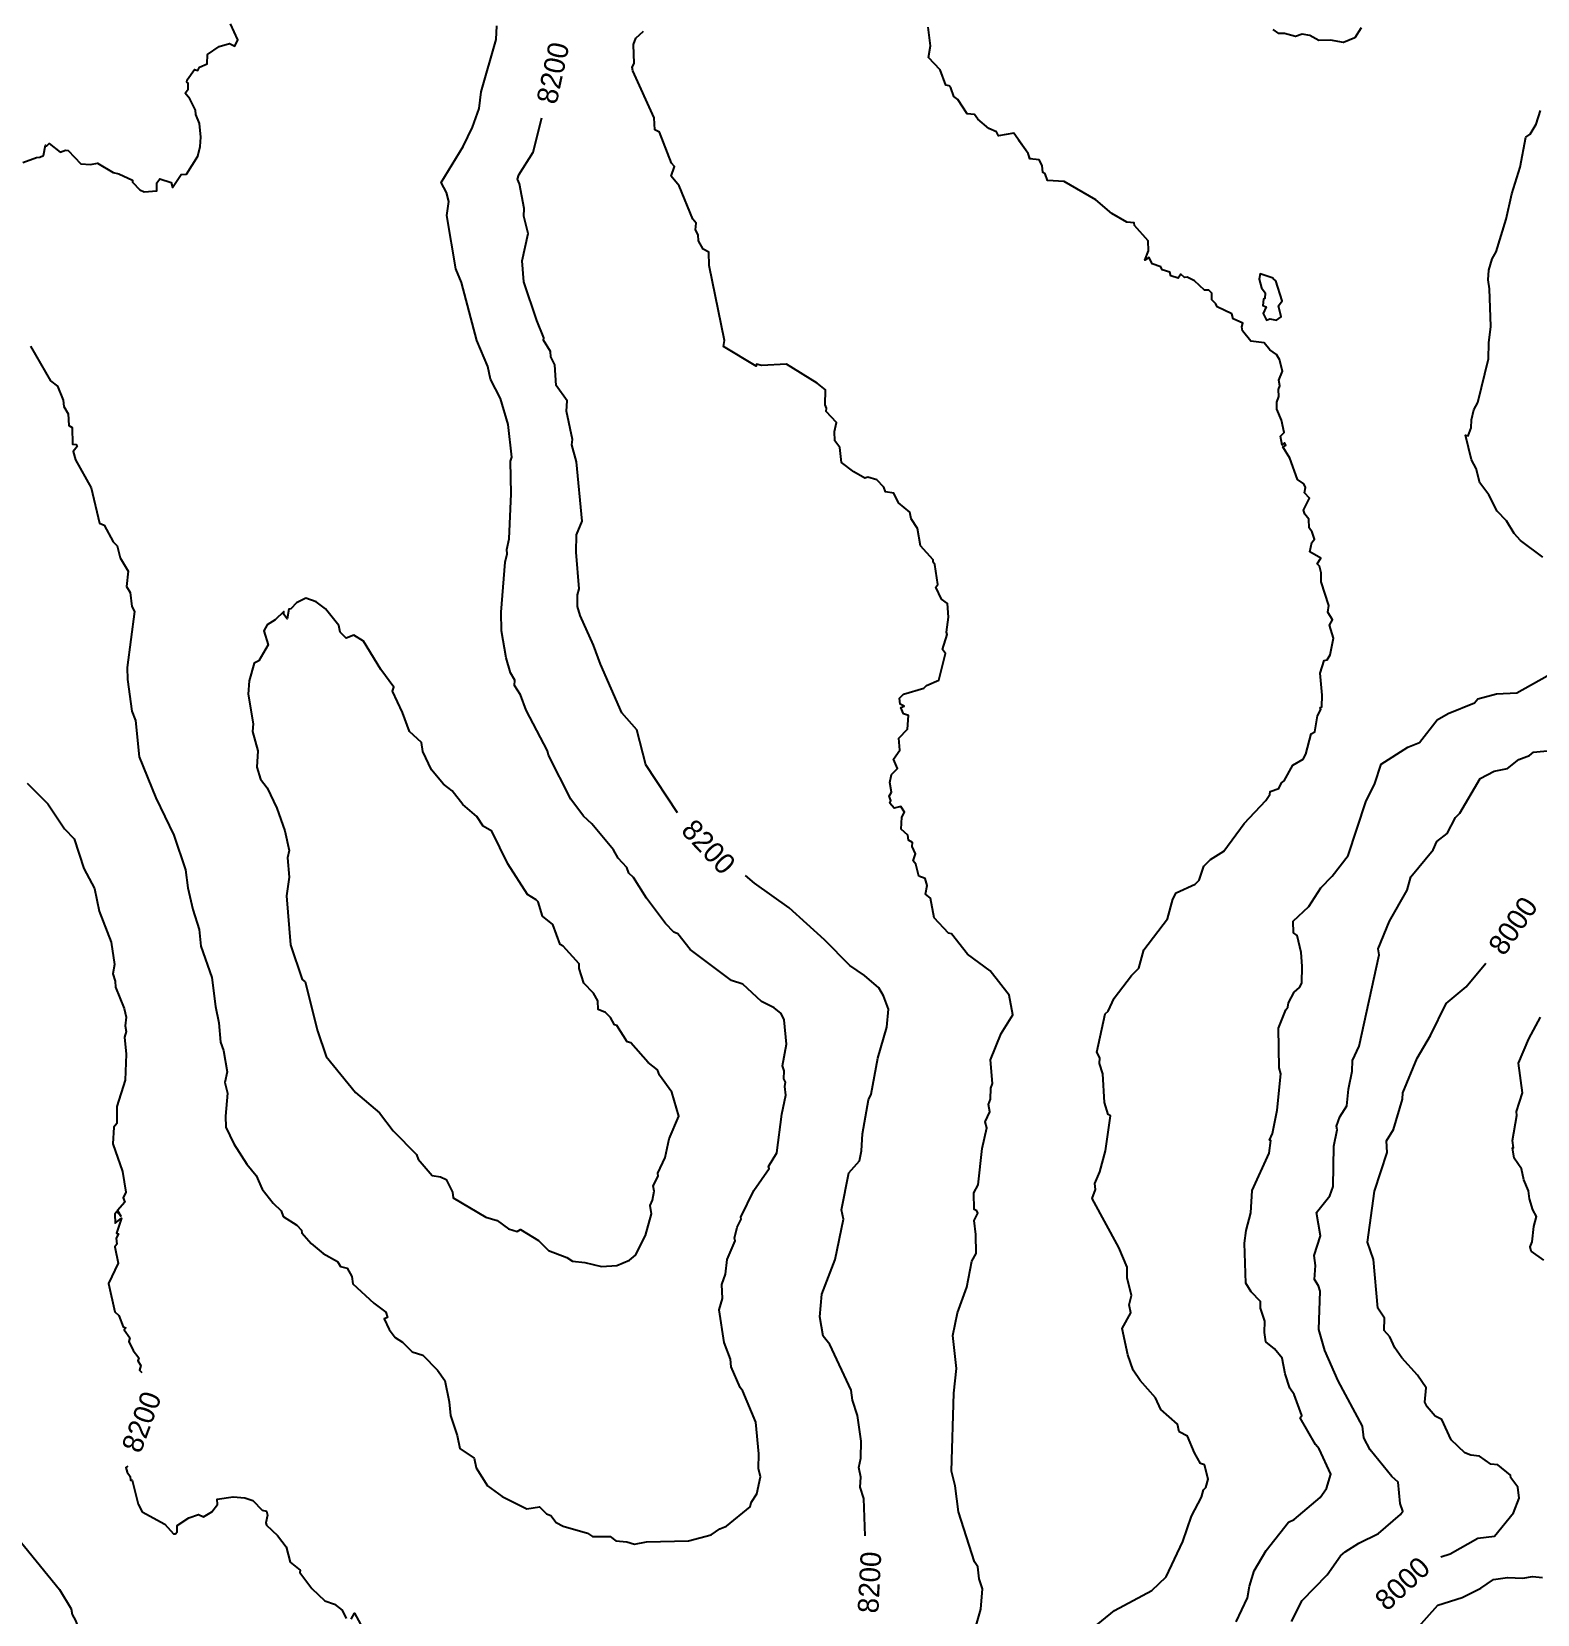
# Model space of a CAD drawing. Extents: x 9339 to 13216, y 3769 to 6935.
# Drawn here: x 11665 to 12219, y 4534 to 5117 of the extents above; entities that cross this region are included whole.
import ezdxf
from ezdxf.enums import TextEntityAlignment as Align

# ---------------------------------------------------------------- set-up
doc = ezdxf.new("R2010")
doc.units = 0
doc.header["$MEASUREMENT"] = 0
for name, color, linetype in [('DTM_SURFACE_CON', 9, 'Continuous'), ('DTM_SURFACE_ICON', 251, 'Continuous'), ('DTM_TEXT_ICON', 251, 'Continuous')]:
    doc.layers.add(name, color=color, linetype=linetype)
doc.styles.add('TMODELF', font='tmodelf')

msp = doc.modelspace()

# ---------------------------------------------------------------- linework, layer by layer
at = {"layer": 'DTM_SURFACE_CON', "linetype": 'Continuous', "flags": 128}
for points, elevation in [([(11661.52, 5068.45), (11666.6, 5070.39), (11667.83, 5070.42), (11669.1, 5071.11), (11669.89, 5074.85), (11670.22, 5074.5), (11671.23, 5075.56), (11675.29, 5072.29), (11677.23, 5073.02), (11678.14, 5072.88), (11682.84, 5067.97), (11686.38, 5067.79), (11689.01, 5068.24), (11694.78, 5064.77), (11696.82, 5064.33), (11701.84, 5062.06), (11701.84, 5061.32), (11704.59, 5058.43), (11706.2, 5057.7), (11710.89, 5058.14), (11710.86, 5061.04), (11712.01, 5062.53), (11716.1, 5061.1), (11716.66, 5059.28), (11719.81, 5064.04), (11721.83, 5064.22), (11725.99, 5070.79), (11726.84, 5074.36), (11727.01, 5077.83), (11726.5, 5082.82), (11725.17, 5086.22), (11725.06, 5087.72), (11723.04, 5091.94), (11721.22, 5094.02), (11722.33, 5095.54), (11722.41, 5097.71), (11721.93, 5098.12), (11721.98, 5098.91), (11724.71, 5102.73), (11725.92, 5102.34), (11726.61, 5103.63), (11729.34, 5104.83), (11729.52, 5108.26), (11733.78, 5111.22), (11737.61, 5112.27), (11739.52, 5111.33), (11740.73, 5113.72), (11737.99, 5119.61)], 2523.74), ([(11664.37, 5000.87), (11671.64, 4988.13), (11674.3, 4986.22), (11676.3, 4980.99), (11676.65, 4978.71), (11678.21, 4976.02), (11678.5, 4971.68), (11679.71, 4970.97), (11679.85, 4964.86), (11681.12, 4964.76), (11681.46, 4964.01), (11680.06, 4962.18), (11680.88, 4959.07), (11686.64, 4948.79), (11689.72, 4935.78), (11691.44, 4935), (11694.74, 4928.91), (11696.22, 4927.41), (11697.35, 4922.95), (11700.25, 4918.06), (11699.67, 4912.38), (11701.01, 4910.2), (11701.68, 4905.12), (11702.67, 4903.29), (11699.97, 4882.67), (11699.99, 4878.24), (11701.64, 4866.5), (11702.97, 4863.14), (11704.36, 4849.72), (11710.44, 4834.62), (11717.06, 4820.94), (11721.45, 4808.13), (11722.26, 4801.47), (11724.07, 4793.51), (11726.49, 4786.21), (11727.06, 4780.07), (11731.09, 4768.47), (11732.39, 4757.8), (11733.67, 4751.78), (11734.34, 4744.72), (11735.4, 4741.63), (11736.71, 4733.79), (11735.93, 4729.81), (11736.85, 4725.95), (11736.07, 4717.45), (11736.26, 4713.45), (11739.2, 4707.33), (11743.98, 4699.84), (11747.48, 4695.66), (11749.6, 4690.55), (11753.66, 4685.41), (11756.64, 4682.57), (11757.34, 4680.51), (11762.34, 4677.38), (11764.17, 4675.47), (11764.29, 4674.54), (11767.63, 4670.53), (11772.06, 4666.93), (11777.36, 4664.01), (11778.44, 4662.17), (11780.95, 4661.45), (11782.65, 4658.42), (11783.07, 4655.76), (11790.72, 4648.67), (11795.17, 4645.29), (11795.76, 4643.38), (11794.55, 4642.91), (11796.36, 4638.98), (11798.61, 4635.97), (11801.29, 4634.22), (11804.82, 4630.66), (11808.74, 4629.54), (11814.15, 4623.95), (11816.88, 4620.11), (11818.51, 4612.29), (11819, 4607.28), (11821.42, 4599.91), (11822.41, 4595.13), (11827.7, 4591.6), (11828.44, 4588), (11832.55, 4581.36), (11838.01, 4577.47), (11847.05, 4572.97), (11851.77, 4573.7), (11854.31, 4571.09), (11855.88, 4570.51), (11857.83, 4567.91), (11860.51, 4566.53), (11869.45, 4563.98), (11871.22, 4562.79), (11877.79, 4562.68), (11879.88, 4561.14), (11883.92, 4560.75), (11886.76, 4559.89), (11891.17, 4560.81), (11906.61, 4561.2), (11914.91, 4563.34), (11918.12, 4565.55), (11920.53, 4566.53), (11929.26, 4573.71), (11929.66, 4575.23), (11931.74, 4578.4), (11933.12, 4584.67), (11932.4, 4587.76), (11932.53, 4593.2), (11931.37, 4604.81), (11926.63, 4616.28), (11925.6, 4617.53), (11922.28, 4625.24), (11922.11, 4628.02), (11919.71, 4634.15), (11917.92, 4646.23), (11919.06, 4650.4), (11918.91, 4655.47), (11920.26, 4659.24), (11920.86, 4664.71), (11923.78, 4671.56), (11923.51, 4672.53), (11924.5, 4676.65), (11925.95, 4679.5), (11925.86, 4680.27), (11930.65, 4690.1), (11936.29, 4698.15), (11936.02, 4698.99), (11939.12, 4703.94), (11940.99, 4718.18), (11942.46, 4725.19), (11942.08, 4728.36), (11942.37, 4730.02), (11941.72, 4731.23), (11941.82, 4734.17), (11941.2, 4736), (11942.68, 4744), (11941.83, 4752.98), (11940.68, 4755.23), (11938.12, 4757.33), (11933.47, 4759.61), (11926.56, 4766), (11922.41, 4767.39), (11907.26, 4778.8), (11902.71, 4784.58), (11901.2, 4785.24), (11898.14, 4788.4), (11891.09, 4797.74), (11886.4, 4805.35), (11884.57, 4806.87), (11883.93, 4808.94), (11880.65, 4812.43), (11878.97, 4815.51), (11870.95, 4825.06), (11867.95, 4827.92), (11863.22, 4834.09), (11855, 4850.39), (11854.69, 4851.95), (11846.84, 4866.89), (11844.73, 4872.58), (11842.57, 4875.93), (11842.61, 4878), (11841.04, 4880.61), (11839.43, 4886.22), (11837.79, 4896.16), (11837.6, 4902.96), (11839.1, 4921.44), (11839.88, 4924.45), (11839.75, 4926.07), (11840.53, 4930.02), (11841.27, 4946.49), (11841.12, 4958.59), (11841.55, 4960.1), (11840.15, 4972.05), (11837.42, 4981.68), (11833.67, 4988.71), (11832.75, 4993.36), (11828.67, 5002.93), (11822.97, 5024.3), (11820.95, 5029.4), (11817.68, 5049.01), (11818.31, 5054.1), (11817.54, 5057.5), (11815.51, 5061.14), (11823.64, 5074.37), (11827.06, 5081.49), (11829.55, 5088.37), (11830.28, 5094.55), (11835.8, 5113.77), (11836.03, 5118.77)], 2511.55), ([(12012.3, 4529.1), (12014.21, 4536.01), (12014.82, 4543.44), (12013.6, 4547.1), (12013.14, 4551.61), (12011.9, 4553.43), (12006, 4571.78), (12004.76, 4581.39), (12003.42, 4586.79), (12004.31, 4615.44), (12005.26, 4624.54), (12003.97, 4636.71), (12005.6, 4645.07), (12009.11, 4654.54), (12010.89, 4664.04), (12012.46, 4666.94), (12012.42, 4673.86), (12011.8, 4679.05), (12013.12, 4681.77), (12012.75, 4682.56), (12011.76, 4683.07), (12011.69, 4689.26), (12013.21, 4692.13), (12014.72, 4705.59), (12016.43, 4713.19), (12015.86, 4715.34), (12017.59, 4719.06), (12017.02, 4721.8), (12017.78, 4723.75), (12017.96, 4727.77), (12018.5, 4729.45), (12017.82, 4738.24), (12021.71, 4747.89), (12026.06, 4754.76), (12024.63, 4762.02), (12017.63, 4770.92), (12009.35, 4777.12), (12003.46, 4784.63), (12002.38, 4784.8), (11996.99, 4790.51), (11995.71, 4797.7), (11993.86, 4799.17), (11994.42, 4802.37), (11993.74, 4804.99), (11991.38, 4805.77), (11990.34, 4810.28), (11989.35, 4811.47), (11990.17, 4814.05), (11988.94, 4816.72), (11989.02, 4818.16), (11987.62, 4819.09), (11987.3, 4820.94), (11984.9, 4823.07), (11985.19, 4827.57), (11986.07, 4829.31), (11984.72, 4831.42), (11982.36, 4830.84), (11980.74, 4832.65), (11981.1, 4833.62), (11980.53, 4835.21), (11981.4, 4836.76), (11980.69, 4840.29), (11981.31, 4843.2), (11983.56, 4845.42), (11982.11, 4848.88), (11984.46, 4852.22), (11984.08, 4856.65), (11987.27, 4859.91), (11987.64, 4864.98), (11985.81, 4865.53), (11984.79, 4867.86), (11986.04, 4868.34), (11984.59, 4869.1), (11984.27, 4871.28), (11985.73, 4872.76), (11993.28, 4875.07), (11994.21, 4876.02), (11998.75, 4877.93), (12001.23, 4887.83), (12000.16, 4889.25), (12001.87, 4894.78), (12001.56, 4895.6), (12002.34, 4901.16), (12001.97, 4906.18), (11999.81, 4907.79), (11997.67, 4912.2), (11998.43, 4913.14), (11997.35, 4920.54), (11996.62, 4921.43), (11996.74, 4922.24), (11991.97, 4927.42), (11990.86, 4933.83), (11988.55, 4937.39), (11988.14, 4939.74), (11983.86, 4943.23), (11982.14, 4946.79), (11979.15, 4947.33), (11978.55, 4948.97), (11975.96, 4951.68), (11972.63, 4952.69), (11971.56, 4952.28), (11967.45, 4954.6), (11962.9, 4958.09), (11962.29, 4963.6), (11960.42, 4966.04), (11960.31, 4969.47), (11961.15, 4972.81), (11957.26, 4976.87), (11957.42, 4978.12), (11956.87, 4979.29), (11957.01, 4984.77), (11953.96, 4987.26), (11942.68, 4994.3), (11933.51, 4993.76), (11931.63, 4994.27), (11931.48, 4993.49), (11919.44, 5000.74), (11919.85, 5002.98), (11914.22, 5030.61), (11914.05, 5035.47), (11912.05, 5036.57), (11910.27, 5039.7), (11910.15, 5041.94), (11909.18, 5043.71), (11909.37, 5046.21), (11908.22, 5047.7), (11903.17, 5059.91), (11900.2, 5063.49), (11901.41, 5067.02), (11900.3, 5068.31), (11895.95, 5079.69), (11894.15, 5080.5), (11894.01, 5084.97), (11886.1, 5102.25), (11885.9, 5103.65), (11886.64, 5104.99), (11886.34, 5111.97), (11887.2, 5114.32), (11889.98, 5116.86)], 2487.17), ([(12032.67, 5069.91), (12032.28, 5069.96), (12031.71, 5071.83), (12026.33, 5079.26), (12020.68, 5078.37), (12020.03, 5079.74), (12017.2, 5081.08), (12013.08, 5084.42), (12011.9, 5086.16), (12009.22, 5086.39), (12005.8, 5091.68), (12004.33, 5092.75), (12003.23, 5095.95), (12002.52, 5096.7), (12001.3, 5096.94), (11999.31, 5102.63), (11995.01, 5107.18), (11995.64, 5111.47), (11994.87, 5118.33)], 2474.98), ([(12154.27, 5118.1), (12151.96, 5114.43), (12147.76, 5112.68), (12142.93, 5113.48), (12138.65, 5113.39), (12135.35, 5115.22), (12132.51, 5115.73), (12130.08, 5114.92), (12126.05, 5116.05), (12124, 5116.04), (12121.82, 5117.49)], 2462.78), ([(12221.09, 4923.18), (12212.87, 4929.38), (12210.56, 4931.99), (12207.77, 4936.57), (12204.37, 4940.19), (12201.27, 4946.19), (12197.97, 4950.57), (12196.58, 4955.84), (12194.83, 4959.11), (12192.71, 4968.08), (12193.71, 4967.93), (12194.82, 4970.9), (12194.89, 4973.81), (12195.72, 4977.44), (12197.21, 4980.21), (12201.2, 4996.23), (12201.22, 5002.1), (12201.98, 5008.14), (12201.51, 5021.95), (12201, 5025.26), (12201.33, 5028.84), (12202.51, 5033.04), (12203.92, 5035.57), (12207.64, 5047.59), (12209.73, 5056.97), (12212.81, 5066.84), (12214.86, 5077.82), (12216.43, 5078.9), (12218.67, 5082.58), (12220.32, 5087.65)], 2462.78), ([(12055.45, 4528.94), (12063.4, 4535.45), (12077.23, 4542.91), (12082.44, 4547.93), (12088.65, 4560.95), (12091.81, 4570.21), (12095.49, 4577.23), (12096.17, 4579.9), (12097.02, 4580.75), (12097.88, 4583.84), (12096.56, 4589.15), (12095.08, 4589.55), (12092.86, 4593.49), (12090.34, 4599.61), (12087.31, 4601.3), (12086.59, 4604.1), (12080.56, 4609.45), (12078.53, 4613.73), (12072.93, 4620.11), (12070.28, 4624.01), (12068.39, 4629.57), (12066.23, 4639.29), (12069.41, 4645.07), (12068.84, 4647.96), (12069.68, 4651.44), (12068.14, 4657.96), (12068.15, 4661.82), (12064.98, 4669.12), (12055.22, 4687.18), (12056.39, 4690.48), (12056.2, 4692.68), (12058.07, 4696.96), (12060.13, 4704.7), (12061.98, 4717.57), (12061.11, 4718.03), (12059.72, 4722.43), (12059.13, 4733.07), (12057.88, 4736.81), (12058, 4738.95), (12056.9, 4741.02), (12060.02, 4755.13), (12061.07, 4756.1), (12063.35, 4760.88), (12069.66, 4769.24), (12072.45, 4771.89), (12074.26, 4778.73), (12083.02, 4790.05), (12084.94, 4797.32), (12086.13, 4799.65), (12093.18, 4802.92), (12094.67, 4804.34), (12096.33, 4809.46), (12098.79, 4811.98), (12103.69, 4814.98), (12111.17, 4825.15), (12119.11, 4833.68), (12120.6, 4835.88), (12120.78, 4836.94), (12123.91, 4838.03), (12124.98, 4840.22), (12125.96, 4840.85), (12129.09, 4846.69), (12132.96, 4848.9), (12133.86, 4850.66), (12135.88, 4858.23), (12137.24, 4858.95), (12138.22, 4864.84), (12139.36, 4867.2), (12139.19, 4867.92), (12139.82, 4868.17), (12139.95, 4872.43), (12139.11, 4880.49), (12140.69, 4885.18), (12141.76, 4885.41), (12142.83, 4887.28), (12144.03, 4893.38), (12142.64, 4898.15), (12143.67, 4900.19), (12141.99, 4902.97), (12142.36, 4905.39), (12139.5, 4914.18), (12139.52, 4917.49), (12138.9, 4919.95), (12138.1, 4920.82), (12139.38, 4922.83), (12135.4, 4925.19), (12136.14, 4928.69), (12137.06, 4929.9), (12136.28, 4932.46), (12135.14, 4934.02), (12134.96, 4937.22), (12133.53, 4939), (12133.05, 4940.54), (12135.19, 4944.92), (12133.34, 4946.97), (12133.75, 4948.87), (12133.18, 4950.23), (12130.79, 4951.8), (12128.04, 4959.71), (12125.41, 4963.81), (12126.48, 4964.43), (12125.99, 4965.28), (12125.12, 4964.42), (12124.55, 4967.79), (12125.97, 4969.15), (12124.96, 4973.67), (12123.19, 4977.66), (12123.18, 4980.27), (12123.93, 4982.37), (12123.84, 4985), (12124.35, 4986.33), (12123.97, 4988.37), (12125.29, 4991.71), (12124.24, 4995.98), (12123.05, 4997.87), (12120.62, 4999.49), (12118.61, 5002.1), (12113.65, 5002.8), (12110.55, 5006.53), (12110.28, 5008.02), (12110.67, 5009.33), (12107.12, 5011.01), (12106.7, 5012.81), (12101.23, 5015.37), (12100.81, 5016.54), (12099.3, 5018), (12099.34, 5020.38), (12098.17, 5021.49), (12096.54, 5021.46), (12092.84, 5024.98), (12090.2, 5026.31), (12089.17, 5026.19), (12087.83, 5027.38), (12086.83, 5025.95), (12084.13, 5026.82), (12083.82, 5028.15), (12080.98, 5028.95), (12080.45, 5030.05), (12077.37, 5031.21), (12076.24, 5033.56), (12074.61, 5032.58), (12075.92, 5036.01), (12075.78, 5039.71), (12070.79, 5045.37), (12070.7, 5046.25), (12067.95, 5046.54), (12062.47, 5049.76), (12056.53, 5054.77), (12044.91, 5061.55), (12038.72, 5061.89), (12037.92, 5064.29), (12037.08, 5064.8), (12036.84, 5067.42), (12035.76, 5069.48), (12032.31, 5069.8), (12031.71, 5071.83), (12028.07, 5076.79)], 2474.98), ([(12108.21, 4531.35), (12112.41, 4540.19), (12113.15, 4544.43), (12114.9, 4550.08), (12119.27, 4557.6), (12127.52, 4568.07), (12129.59, 4569.04), (12139.11, 4577.12), (12141.52, 4580.37), (12143.06, 4585.62), (12138.84, 4595.03), (12137.51, 4596.55), (12131.81, 4606.44), (12132.46, 4607.33), (12129.59, 4614.98), (12127.96, 4617.33), (12126.26, 4622.58), (12125.16, 4628.42), (12122.31, 4631.81), (12119.14, 4634.42), (12118.65, 4637.8), (12118.78, 4641.97), (12117.26, 4646.81), (12117.21, 4649.2), (12113.75, 4652.75), (12111.77, 4655.93), (12111.36, 4670.76), (12111.9, 4675.33), (12113.59, 4681.9), (12114.08, 4690.05), (12120.38, 4703.88), (12121, 4708.48), (12120.56, 4708.59), (12121.64, 4711.14), (12123.35, 4719.69), (12124.68, 4733.03), (12124.11, 4735.24), (12123.83, 4749.91), (12126.48, 4756.57), (12127.3, 4757.56), (12127.55, 4759.19), (12129.61, 4763.16), (12131.54, 4764.87), (12132.44, 4766.39), (12132.6, 4772.7), (12132.12, 4777.68), (12130.69, 4783.95), (12129.32, 4784.96), (12129.24, 4789.24), (12134.98, 4794.61), (12139.44, 4801.46), (12143.53, 4805.77), (12149.47, 4813.43), (12155.97, 4833.16), (12159.28, 4839.93), (12161.68, 4847.09), (12171.39, 4853.34), (12175.77, 4855.06), (12182.23, 4863.32), (12186.35, 4865.74), (12195.96, 4869.56), (12197.16, 4871.14), (12204.06, 4872.94), (12211.63, 4873.33), (12225.82, 4881.27)], 2462.78), ([(12128.67, 4531.46), (12132.48, 4539.23), (12141.71, 4548.62), (12146.68, 4555.61), (12148.35, 4557.15), (12153.35, 4560.26), (12160.6, 4563.79), (12168.8, 4570.89), (12169.57, 4572.09), (12168.66, 4574.9), (12167.86, 4582.68), (12165.53, 4584.79), (12157.58, 4594.59), (12155.28, 4599.09), (12154.71, 4603.36), (12145.76, 4619.98), (12140.9, 4631.17), (12138.7, 4638.97), (12139.21, 4653), (12138.6, 4654.99), (12137.06, 4657.38), (12137.42, 4662.47), (12136.92, 4666.16), (12139.24, 4673.39), (12137.78, 4682.04), (12142.76, 4688.17), (12143.97, 4691.63), (12144.26, 4706.44), (12145.48, 4712.48), (12145.18, 4713.77), (12146.35, 4717.23), (12149.04, 4721.3), (12149.63, 4727.46), (12150.91, 4734.06), (12151.09, 4737.93), (12153.54, 4743.21), (12160.89, 4776.84), (12160.48, 4779.11), (12164.72, 4789.28), (12171.22, 4800.71), (12172.61, 4805.62), (12180.79, 4815.51), (12182.18, 4818.59), (12185.88, 4821.46), (12189.03, 4827.41), (12190.59, 4828.98), (12198.09, 4841.76), (12203.23, 4844.47), (12208.19, 4845.45), (12212.31, 4848.72), (12216.26, 4850.25), (12217.77, 4851.47), (12234.02, 4852.99)], 2450.59), ([(12221.48, 4664.5), (12216.91, 4667.78), (12216.53, 4669.38), (12217.26, 4671.17), (12217.78, 4676.89), (12218.87, 4680.56), (12217.52, 4683.02), (12216.24, 4687.03), (12215.85, 4689.97), (12214.13, 4694.01), (12213.3, 4698.07), (12210.54, 4702.05), (12209.99, 4705.86), (12210.31, 4705.86), (12210.02, 4708.49), (12211.59, 4717.71), (12211.44, 4719.18), (12213.66, 4726), (12212.15, 4736.93), (12216.01, 4745.87), (12220.33, 4753.9)], 2426.21), ([(11657.81, 4564.39), (11674.96, 4543.21), (11679.28, 4536.1), (11679.63, 4534.03), (11680.95, 4531.84), (11683.88, 4523.97)], 2487.17), ([(12168.17, 4523.96), (12168.7, 4524.99), (12174.45, 4528.34), (12182.49, 4537.46), (12191.44, 4540.26), (12198.38, 4543.67), (12203.02, 4546.96), (12208.17, 4547.62), (12213.8, 4547.4), (12217.31, 4547.95), (12221.01, 4547.64)], 2426.21)]:
    msp.add_lwpolyline(points, dxfattribs=dict(at, elevation=elevation))
for points, elevation in [([(12121.9, 5025.91), (12117.08, 5027.58), (12116.73, 5025.6), (12117.52, 5022.43), (12118.88, 5020.5), (12118.77, 5018.43), (12118.35, 5018.18), (12118.1, 5015.82), (12119.33, 5015.42), (12118.21, 5012.89), (12119.39, 5010.43), (12120.61, 5010.94), (12123.06, 5010.41), (12124.84, 5011.7), (12123.87, 5015.8), (12125.14, 5017.55), (12122.9, 5024.98), (12122, 5025.66)], 2474.98), ([(11850.48, 4797.09), (11847.3, 4799.04), (11840.1, 4810.3), (11834.19, 4822.41), (11830.96, 4824.18), (11828.64, 4827.74), (11823.47, 4832.19), (11819.54, 4837.22), (11816.43, 4839.67), (11812.03, 4844.93), (11808.76, 4851.67), (11808.32, 4855.01), (11803.87, 4859.05), (11801.34, 4866.07), (11797.59, 4873.86), (11798.1, 4875.35), (11793.33, 4881.82), (11786.93, 4892.35), (11783.39, 4894.46), (11780.55, 4893.45), (11778.35, 4895.66), (11777.9, 4898.04), (11772.89, 4904.27), (11769.47, 4906.83), (11765.7, 4908.1), (11762.26, 4906.42), (11760.14, 4904.22), (11759.45, 4904.06), (11758.86, 4900.48), (11757.61, 4902.18), (11757.59, 4903.23), (11754.44, 4900.19), (11751.41, 4898.3), (11750.25, 4896.17), (11751.83, 4890.94), (11748.37, 4885.04), (11746.73, 4884.17), (11744.87, 4877.7), (11744.48, 4872.81), (11746.34, 4861.91), (11746.13, 4859.1), (11748.06, 4851.98), (11747.61, 4845.96), (11748.97, 4841.48), (11751.41, 4838.33), (11755.03, 4830.86), (11757.94, 4822.55), (11759.59, 4815.3), (11758.94, 4812.58), (11759.63, 4805.43), (11758.6, 4798.59), (11760, 4780.47), (11764.32, 4767.76), (11765.48, 4766.94), (11769.97, 4748.93), (11773.17, 4739.48), (11783.98, 4726.12), (11792.82, 4718.72), (11797.85, 4712.03), (11806.43, 4703.34), (11807.07, 4701.66), (11812.19, 4695.68), (11815.31, 4695.19), (11817.37, 4694.09), (11819.68, 4689.45), (11819.99, 4687.44), (11832.04, 4680.29), (11836.14, 4679.06), (11840.36, 4675.98), (11843.49, 4675.02), (11844.72, 4675.79), (11851.34, 4671.66), (11855.04, 4668.07), (11861.8, 4665.38), (11863.94, 4664.06), (11868.45, 4663.64), (11874.53, 4662.08), (11880.27, 4662.47), (11884.88, 4664.49), (11887.13, 4666.24), (11890.74, 4673.54), (11893, 4681.57), (11892.45, 4684.53), (11893.37, 4686.58), (11893.9, 4689.88), (11893.56, 4691.76), (11895.37, 4695.36), (11895.34, 4696.49), (11898.05, 4702.21), (11899.49, 4709.14), (11902.98, 4717.42), (11900.42, 4726.26), (11895.89, 4732.61), (11895.14, 4734.52), (11891.75, 4737.22), (11885.39, 4744.42), (11884.04, 4744.82), (11880.23, 4750.78), (11879.3, 4751.1), (11877.88, 4753.81), (11875.98, 4755.57), (11873.38, 4756.76), (11873.25, 4759.9), (11871.63, 4762.77), (11868.11, 4766.38), (11866.4, 4771.76), (11866.38, 4773.54), (11860.46, 4780.07), (11859.34, 4780.71), (11856.62, 4788.07), (11852.79, 4791.08), (11851.26, 4796.31)], 2523.74)]:
    msp.add_lwpolyline(points, close=True, dxfattribs=dict(at, elevation=elevation))
at = {"layer": 'DTM_SURFACE_ICON', "linetype": 'Continuous', "flags": 128}
for points, elevation in [([(11902.52, 4829.16), (11890.91, 4846.82), (11887.63, 4859.68), (11882.07, 4865.96), (11874.15, 4883.81), (11871.63, 4890.85), (11866.72, 4901.79), (11865.78, 4905.02), (11865.71, 4909.39), (11866.35, 4911.52), (11865.22, 4925.07), (11865.4, 4931.41), (11867.4, 4936.49), (11865.4, 4958.27), (11863.68, 4964.55), (11863.9, 4966.56), (11861.72, 4976.97), (11861.96, 4980.77), (11857.87, 4986.37), (11857.33, 4994.02), (11855.97, 4996.99), (11855.75, 4998.97), (11853.21, 5003.14), (11853.29, 5004.02), (11850.74, 5010.29), (11846.02, 5024.61), (11845.36, 5032.37), (11847.56, 5042.32), (11845.96, 5048.74), (11846.06, 5051.53), (11844.37, 5060.6), (11843.6, 5062.34), (11844.11, 5063.96), (11849.4, 5072.37), (11852.57, 5084.94)], 2499.36), ([(11663.12, 4840.06), (11670.74, 4832.47), (11676.91, 4823.24), (11680.44, 4819.57), (11683.96, 4808.59), (11687.88, 4801.32), (11689.56, 4792.97), (11694.06, 4781.49), (11695.25, 4773.31), (11694.7, 4769.89), (11695.56, 4767.11), (11695.63, 4764.96), (11698.85, 4757.11), (11699.5, 4753.86), (11699.13, 4750.74), (11699.54, 4748.61), (11699, 4746.55), (11699.54, 4740.23), (11699.14, 4730.75), (11696.11, 4720.99), (11696.07, 4714.7), (11695, 4713.41), (11694.69, 4707.32), (11698.15, 4697.08), (11699.45, 4689.5), (11698.41, 4687.45), (11699.01, 4685.76), (11696.38, 4682.71), (11697.6, 4680.65), (11696.18, 4682.39), (11695.44, 4681.36), (11695.49, 4678.12), (11697.83, 4679.9), (11696.02, 4674.4), (11696.77, 4674.13), (11695.84, 4672.55), (11696.17, 4670.32), (11695.41, 4669.37), (11696.62, 4663.34), (11693.07, 4655.84), (11695.4, 4645.42), (11696.81, 4644.07), (11698.39, 4639.97), (11699.45, 4639.54), (11698.85, 4638.84), (11700.86, 4635.83), (11700.58, 4634.5), (11702.09, 4631.15), (11704.26, 4628.56), (11703.86, 4627.4), (11705.01, 4625.71), (11704.47, 4623.94), (11705.29, 4623.06)], 2499.36), ([(11971.62, 4562.98), (11971.11, 4576.7), (11969.82, 4580.94), (11969.99, 4584.63), (11969.37, 4588.11), (11970.11, 4591.54), (11970.12, 4597.79), (11968.81, 4607.31), (11966.98, 4612.93), (11966.54, 4616.66), (11958.61, 4633.4), (11956.16, 4636.47), (11954.99, 4643.61), (11955.68, 4651.97), (11960.59, 4664.75), (11963.62, 4679.54), (11962.95, 4682.96), (11965.63, 4696.65), (11969.58, 4700.96), (11970.35, 4704.73), (11970.62, 4710.93), (11972.88, 4723.43), (11973.91, 4725.57), (11976.3, 4738.83), (11979.57, 4750.17), (11980.27, 4756.81), (11978.39, 4761.8), (11976.66, 4764.66), (11971.39, 4769.28), (11965.94, 4772.97), (11956.71, 4782.38), (11943.62, 4794.15), (11930.88, 4803.27), (11927.64, 4806.07)], 2499.36), ([(12183.55, 4555.23), (12187.01, 4556.4), (12197.18, 4562.09), (12203.33, 4562.91), (12210.38, 4571.47), (12212.46, 4576.87), (12211.94, 4580.9), (12209.32, 4584.34), (12209.2, 4585.32), (12204.58, 4589.13), (12201.99, 4589.37), (12197.87, 4592.26), (12194.61, 4592.67), (12192.45, 4593.59), (12187.37, 4598.3), (12184.02, 4605.83), (12181.5, 4607.03), (12178.61, 4610.47), (12177.69, 4612.24), (12178.15, 4617.45), (12174.96, 4622.07), (12169.19, 4628.54), (12166.6, 4632.16), (12164.85, 4636.23), (12162.68, 4638.6), (12162.91, 4643.06), (12160.46, 4646.8), (12158.75, 4664.68), (12156.6, 4671.09), (12159.19, 4689.89), (12163.78, 4704.1), (12163.58, 4708.4), (12166.13, 4712.6), (12169.54, 4723.71), (12169.65, 4725.99), (12174.88, 4738.76), (12179.84, 4747.13), (12185.51, 4758.93), (12192.95, 4765.09), (12200.13, 4773.81)], 2438.4), ([(11700.19, 4588.64), (11699.38, 4588.17), (11699.89, 4586.41), (11701.04, 4584.85), (11701.1, 4583.47), (11701.79, 4583.46), (11704.02, 4574.65), (11705.41, 4571.87), (11713.8, 4567.32), (11716.95, 4563.71), (11717.67, 4563.71), (11718.35, 4564.5), (11718.28, 4566.83), (11722.66, 4569.64), (11726.19, 4570.86), (11727.97, 4570.02), (11731.15, 4571.86), (11733.16, 4574.5), (11733, 4576.49), (11738.93, 4577.39), (11743.22, 4577.01), (11746.23, 4575.94), (11749.62, 4572.4), (11751.28, 4572.07), (11751.59, 4570.6), (11750.99, 4567.73), (11751.28, 4566.89), (11755.33, 4563.11), (11758.5, 4558.89), (11759.98, 4553.32), (11763.57, 4550.3), (11763.52, 4549.52), (11767.88, 4543.58), (11772.72, 4539.06), (11776.26, 4537.82), (11779.07, 4535.66), (11780.56, 4532.58)], 2499.36), ([(11782.38, 4532.35), (11783.63, 4534.48), (11785.87, 4530.49)], 2499.36)]:
    msp.add_lwpolyline(points, dxfattribs=dict(at, elevation=elevation))

# ---------------------------------------------------------------- texts
at = {"layer": 'DTM_TEXT_ICON', "linetype": 'Continuous', "style": 'TMODELF'}
for s, rotation, p in [('8200', 77.76176, (11856.66, 5101.47, 2499.36)), ('8200', 313.37315, (11914.02, 4816.62, 2499.36)), ('8000', 55.39727, (12210.15, 4787.56, 2438.4)), ('8200', 69.55912, (11705.2, 4604.93, 2499.36)), ('8200', 87.08745, (11973.24, 4545.85, 2499.36)), ('8000', 42.91453, (12169.43, 4545.43, 2438.4))]:
    msp.add_text(s, height=7.62, rotation=rotation, dxfattribs=at).set_placement(p, align=Align.MIDDLE_CENTER)

doc.saveas('drawing.dxf')
